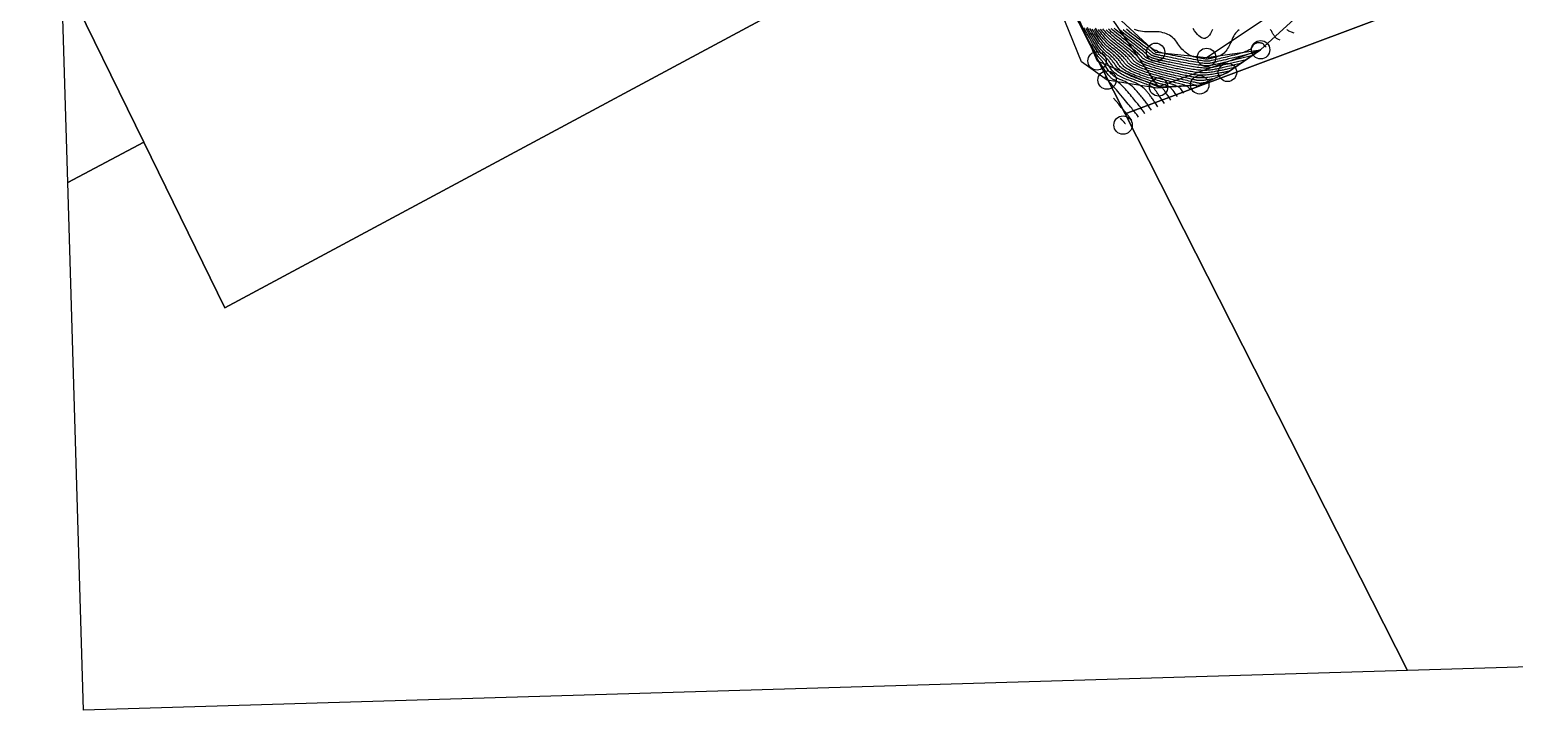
# Model space of a CAD drawing. Extents: x 83 to 1412852, y -76 to 4931706.
# Drawn here: x 1412590.1 to 1412670.9, y 4931498.9 to 4931535.9 of the extents above; entities that cross this region are included whole.
import ezdxf

# ---------------------------------------------------------------- set-up
doc = ezdxf.new("R2010")
doc.units = 0
doc.header["$MEASUREMENT"] = 0
doc.header["$PDMODE"] = 33
doc.header["$PDSIZE"] = 1
doc.layers.get('0').update_dxf_attribs({"color": 1, "linetype": 'CONTINUOUS'})
for name, color, linetype in [('Ground topo-Rev01', 1, 'CONTINUOUS'), ('New scratch layer', 1, 'CONTINUOUS'), ('nz-property-titles(LINZ DOWNLOAD)', 1, 'CONTINUOUS')]:
    doc.layers.add(name, color=color, linetype=linetype)

msp = doc.modelspace()

# ---------------------------------------------------------------- linework, layer by layer
for points in [[(1412628.11, 4931577.5), (1412633.05, 4931574.19), (1412634.96, 4931570.18), (1412641.65, 4931558.92), (1412643.23, 4931552.22), (1412645.18, 4931545.9), (1412648.78, 4931537.03), (1412651.34, 4931534.66), (1412654.11, 4931534.38), (1412662.28, 4931539.83)], [(1412644.83, 4931543.72), (1412646.03, 4931539.83), (1412646.99, 4931536.82), (1412648.15, 4931534.19), (1412651.5, 4931532.78), (1412653.74, 4931532.89), (1412655.25, 4931533.57), (1412657.05, 4931534.8)], [(1412651.461, 4931531.693), (1412651.333, 4931531.885), (1412651.267, 4931531.983), (1412651.222, 4931532.049), (1412651.183, 4931532.106), (1412651.15, 4931532.154), (1412651.118, 4931532.199), (1412651.087, 4931532.241), (1412651.057, 4931532.282), (1412651.028, 4931532.32), (1412650.999, 4931532.358), (1412650.97, 4931532.395), (1412650.94, 4931532.433), (1412650.91, 4931532.471), (1412650.88, 4931532.509), (1412650.849, 4931532.547), (1412650.817, 4931532.585), (1412650.785, 4931532.622), (1412650.75, 4931532.66), (1412650.711, 4931532.697), (1412650.669, 4931532.733), (1412650.623, 4931532.769), (1412650.573, 4931532.805), (1412650.52, 4931532.84), (1412650.463, 4931532.875), (1412650.403, 4931532.909), (1412650.34, 4931532.943), (1412650.272, 4931532.976), (1412650.202, 4931533.009), (1412650.127, 4931533.041), (1412650.049, 4931533.073), (1412649.968, 4931533.105), (1412649.883, 4931533.136), (1412649.795, 4931533.166), (1412649.709, 4931533.199), (1412649.628, 4931533.232), (1412649.55, 4931533.267), (1412649.475, 4931533.303), (1412649.403, 4931533.341), (1412649.335, 4931533.381), (1412649.271, 4931533.421), (1412649.21, 4931533.463), (1412649.152, 4931533.507), (1412649.098, 4931533.552), (1412649.047, 4931533.599), (1412648.999, 4931533.646), (1412648.955, 4931533.696), (1412648.915, 4931533.747), (1412648.878, 4931533.799), (1412648.844, 4931533.852), (1412648.811, 4931533.904), (1412648.779, 4931533.953), (1412648.747, 4931534), (1412648.716, 4931534.045), (1412648.686, 4931534.087), (1412648.656, 4931534.127), (1412648.627, 4931534.165), (1412648.599, 4931534.201), (1412648.571, 4931534.234), (1412648.544, 4931534.265), (1412648.518, 4931534.294), (1412648.493, 4931534.321), (1412648.468, 4931534.345), (1412648.444, 4931534.367), (1412648.42, 4931534.387), (1412648.398, 4931534.405), (1412648.372, 4931534.429), (1412648.343, 4931534.461), (1412648.31, 4931534.501), (1412648.275, 4931534.547), (1412648.236, 4931534.601), (1412648.195, 4931534.662), (1412648.15, 4931534.731), (1412648.102, 4931534.806), (1412648.046, 4931534.897), (1412647.983, 4931535.004), (1412647.911, 4931535.127), (1412647.832, 4931535.265), (1412647.732, 4931535.443), (1412647.61, 4931535.663), (1412647.425, 4931535.998)], [(1412651.107, 4931531.507), (1412651.003, 4931531.664), (1412650.948, 4931531.745), (1412650.908, 4931531.803), (1412650.872, 4931531.855), (1412650.838, 4931531.901), (1412650.804, 4931531.947), (1412650.769, 4931531.994), (1412650.734, 4931532.04), (1412650.698, 4931532.086), (1412650.66, 4931532.134), (1412650.62, 4931532.184), (1412650.578, 4931532.236), (1412650.534, 4931532.29), (1412650.488, 4931532.345), (1412650.44, 4931532.403), (1412650.39, 4931532.463), (1412650.339, 4931532.524), (1412650.286, 4931532.583), (1412650.234, 4931532.639), (1412650.181, 4931532.693), (1412650.127, 4931532.744), (1412650.073, 4931532.793), (1412650.018, 4931532.839), (1412649.962, 4931532.883), (1412649.907, 4931532.924), (1412649.85, 4931532.962), (1412649.793, 4931532.998), (1412649.736, 4931533.032), (1412649.678, 4931533.063), (1412649.62, 4931533.091), (1412649.561, 4931533.117), (1412649.501, 4931533.14), (1412649.441, 4931533.161), (1412649.383, 4931533.184), (1412649.326, 4931533.209), (1412649.271, 4931533.237), (1412649.217, 4931533.267), (1412649.164, 4931533.299), (1412649.113, 4931533.333), (1412649.064, 4931533.37), (1412649.016, 4931533.409), (1412648.97, 4931533.45), (1412648.925, 4931533.493), (1412648.881, 4931533.539), (1412648.839, 4931533.587), (1412648.799, 4931533.637), (1412648.76, 4931533.69), (1412648.723, 4931533.745), (1412648.687, 4931533.802), (1412648.652, 4931533.856), (1412648.619, 4931533.907), (1412648.588, 4931533.955), (1412648.557, 4931534.001), (1412648.528, 4931534.043), (1412648.501, 4931534.083), (1412648.474, 4931534.12), (1412648.45, 4931534.154), (1412648.426, 4931534.185), (1412648.404, 4931534.213), (1412648.383, 4931534.238), (1412648.364, 4931534.26), (1412648.346, 4931534.28), (1412648.329, 4931534.296), (1412648.314, 4931534.31), (1412648.3, 4931534.32), (1412648.285, 4931534.336), (1412648.267, 4931534.355), (1412648.247, 4931534.379), (1412648.226, 4931534.407), (1412648.203, 4931534.44), (1412648.177, 4931534.477), (1412648.15, 4931534.519), (1412648.121, 4931534.565), (1412648.087, 4931534.62), (1412648.048, 4931534.685), (1412648.005, 4931534.759), (1412647.957, 4931534.843), (1412647.896, 4931534.952), (1412647.822, 4931535.085), (1412647.71, 4931535.289), (1412647.484, 4931535.7)], [(1412651.814, 4931531.879), (1412651.662, 4931532.107), (1412651.586, 4931532.221), (1412651.536, 4931532.296), (1412651.494, 4931532.358), (1412651.461, 4931532.406), (1412651.431, 4931532.45), (1412651.404, 4931532.489), (1412651.38, 4931532.524), (1412651.359, 4931532.553), (1412651.339, 4931532.581), (1412651.321, 4931532.607), (1412651.303, 4931532.631), (1412651.287, 4931532.653), (1412651.271, 4931532.673), (1412651.257, 4931532.691), (1412651.244, 4931532.707), (1412651.232, 4931532.721), (1412651.214, 4931532.737), (1412651.188, 4931532.754), (1412651.157, 4931532.773), (1412651.119, 4931532.794), (1412651.074, 4931532.817), (1412651.022, 4931532.841), (1412650.965, 4931532.866), (1412650.9, 4931532.894), (1412650.829, 4931532.923), (1412650.751, 4931532.953), (1412650.667, 4931532.986), (1412650.576, 4931533.02), (1412650.479, 4931533.055), (1412650.375, 4931533.092), (1412650.265, 4931533.131), (1412650.148, 4931533.172), (1412650.036, 4931533.213), (1412649.93, 4931533.255), (1412649.828, 4931533.297), (1412649.733, 4931533.34), (1412649.642, 4931533.384), (1412649.557, 4931533.428), (1412649.478, 4931533.473), (1412649.403, 4931533.518), (1412649.334, 4931533.564), (1412649.271, 4931533.611), (1412649.212, 4931533.658), (1412649.159, 4931533.706), (1412649.112, 4931533.754), (1412649.07, 4931533.803), (1412649.033, 4931533.853), (1412649.001, 4931533.903), (1412648.969, 4931533.952), (1412648.938, 4931533.999), (1412648.906, 4931534.044), (1412648.874, 4931534.088), (1412648.843, 4931534.131), (1412648.811, 4931534.171), (1412648.78, 4931534.21), (1412648.748, 4931534.248), (1412648.716, 4931534.283), (1412648.685, 4931534.317), (1412648.653, 4931534.35), (1412648.621, 4931534.381), (1412648.59, 4931534.41), (1412648.558, 4931534.438), (1412648.526, 4931534.464), (1412648.495, 4931534.489), (1412648.46, 4931534.52), (1412648.423, 4931534.558), (1412648.384, 4931534.604), (1412648.341, 4931534.656), (1412648.297, 4931534.715), (1412648.249, 4931534.78), (1412648.199, 4931534.853), (1412648.146, 4931534.933), (1412648.091, 4931535.019), (1412648.032, 4931535.113), (1412647.972, 4931535.213), (1412647.908, 4931535.321), (1412647.842, 4931535.435), (1412647.774, 4931535.556), (1412647.702, 4931535.684), (1412647.628, 4931535.819), (1412647.558, 4931535.947)], [(1412652.167, 4931532.064), (1412652.015, 4931532.293), (1412651.939, 4931532.407), (1412651.888, 4931532.481), (1412651.846, 4931532.541), (1412651.813, 4931532.587), (1412651.783, 4931532.627), (1412651.756, 4931532.662), (1412651.732, 4931532.692), (1412651.711, 4931532.716), (1412651.691, 4931532.737), (1412651.672, 4931532.756), (1412651.655, 4931532.772), (1412651.638, 4931532.785), (1412651.623, 4931532.796), (1412651.609, 4931532.804), (1412651.596, 4931532.809), (1412651.584, 4931532.812), (1412651.565, 4931532.818), (1412651.538, 4931532.826), (1412651.504, 4931532.836), (1412651.463, 4931532.85), (1412651.414, 4931532.866), (1412651.358, 4931532.884), (1412651.294, 4931532.906), (1412651.223, 4931532.929), (1412651.144, 4931532.956), (1412651.058, 4931532.985), (1412650.965, 4931533.017), (1412650.864, 4931533.052), (1412650.756, 4931533.089), (1412650.64, 4931533.129), (1412650.517, 4931533.171), (1412650.387, 4931533.217), (1412650.263, 4931533.262), (1412650.145, 4931533.307), (1412650.033, 4931533.353), (1412649.928, 4931533.398), (1412649.829, 4931533.444), (1412649.737, 4931533.49), (1412649.65, 4931533.536), (1412649.571, 4931533.582), (1412649.497, 4931533.628), (1412649.43, 4931533.674), (1412649.368, 4931533.721), (1412649.314, 4931533.767), (1412649.265, 4931533.814), (1412649.223, 4931533.86), (1412649.187, 4931533.907), (1412649.158, 4931533.954), (1412649.128, 4931534), (1412649.097, 4931534.045), (1412649.065, 4931534.089), (1412649.033, 4931534.132), (1412649, 4931534.174), (1412648.966, 4931534.215), (1412648.932, 4931534.255), (1412648.897, 4931534.294), (1412648.861, 4931534.333), (1412648.825, 4931534.37), (1412648.788, 4931534.406), (1412648.75, 4931534.441), (1412648.711, 4931534.476), (1412648.672, 4931534.509), (1412648.632, 4931534.541), (1412648.592, 4931534.573), (1412648.549, 4931534.61), (1412648.505, 4931534.654), (1412648.459, 4931534.703), (1412648.411, 4931534.758), (1412648.361, 4931534.819), (1412648.31, 4931534.887), (1412648.257, 4931534.96), (1412648.201, 4931535.039), (1412648.144, 4931535.124), (1412648.086, 4931535.216), (1412648.025, 4931535.313), (1412647.963, 4931535.416), (1412647.898, 4931535.525), (1412647.832, 4931535.64), (1412647.764, 4931535.761), (1412647.695, 4931535.888), (1412647.627, 4931536.012)], [(1412652.521, 4931532.25), (1412652.402, 4931532.428), (1412652.341, 4931532.516), (1412652.298, 4931532.574), (1412652.26, 4931532.622), (1412652.226, 4931532.66), (1412652.193, 4931532.693), (1412652.16, 4931532.723), (1412652.127, 4931532.749), (1412652.094, 4931532.772), (1412652.061, 4931532.792), (1412652.026, 4931532.812), (1412651.99, 4931532.829), (1412651.954, 4931532.845), (1412651.916, 4931532.859), (1412651.876, 4931532.872), (1412651.836, 4931532.883), (1412651.795, 4931532.893), (1412651.748, 4931532.904), (1412651.697, 4931532.918), (1412651.641, 4931532.933), (1412651.579, 4931532.951), (1412651.513, 4931532.971), (1412651.442, 4931532.992), (1412651.366, 4931533.016), (1412651.284, 4931533.042), (1412651.198, 4931533.069), (1412651.107, 4931533.099), (1412651.011, 4931533.131), (1412650.91, 4931533.165), (1412650.804, 4931533.201), (1412650.693, 4931533.239), (1412650.576, 4931533.278), (1412650.455, 4931533.32), (1412650.34, 4931533.362), (1412650.231, 4931533.405), (1412650.127, 4931533.447), (1412650.03, 4931533.489), (1412649.938, 4931533.531), (1412649.852, 4931533.574), (1412649.772, 4931533.617), (1412649.698, 4931533.659), (1412649.629, 4931533.702), (1412649.567, 4931533.745), (1412649.51, 4931533.788), (1412649.46, 4931533.831), (1412649.415, 4931533.875), (1412649.376, 4931533.918), (1412649.342, 4931533.961), (1412649.315, 4931534.005), (1412649.286, 4931534.048), (1412649.256, 4931534.091), (1412649.224, 4931534.134), (1412649.192, 4931534.176), (1412649.157, 4931534.218), (1412649.122, 4931534.259), (1412649.085, 4931534.3), (1412649.046, 4931534.341), (1412649.006, 4931534.382), (1412648.965, 4931534.422), (1412648.922, 4931534.462), (1412648.878, 4931534.502), (1412648.833, 4931534.541), (1412648.786, 4931534.58), (1412648.738, 4931534.619), (1412648.689, 4931534.657), (1412648.638, 4931534.7), (1412648.587, 4931534.749), (1412648.534, 4931534.802), (1412648.481, 4931534.861), (1412648.426, 4931534.924), (1412648.371, 4931534.993), (1412648.314, 4931535.067), (1412648.257, 4931535.146), (1412648.198, 4931535.229), (1412648.139, 4931535.318), (1412648.078, 4931535.412), (1412648.017, 4931535.511), (1412647.954, 4931535.615), (1412647.891, 4931535.725), (1412647.827, 4931535.839), (1412647.761, 4931535.958)], [(1412652.874, 4931532.435), (1412652.79, 4931532.562), (1412652.744, 4931532.625), (1412652.708, 4931532.668), (1412652.673, 4931532.703), (1412652.639, 4931532.732), (1412652.602, 4931532.759), (1412652.563, 4931532.784), (1412652.522, 4931532.807), (1412652.478, 4931532.827), (1412652.431, 4931532.848), (1412652.38, 4931532.867), (1412652.326, 4931532.886), (1412652.269, 4931532.905), (1412652.208, 4931532.923), (1412652.144, 4931532.94), (1412652.076, 4931532.957), (1412652.005, 4931532.973), (1412651.932, 4931532.991), (1412651.856, 4931533.01), (1412651.777, 4931533.03), (1412651.696, 4931533.052), (1412651.612, 4931533.076), (1412651.526, 4931533.1), (1412651.437, 4931533.126), (1412651.346, 4931533.154), (1412651.252, 4931533.183), (1412651.156, 4931533.213), (1412651.057, 4931533.245), (1412650.955, 4931533.278), (1412650.851, 4931533.312), (1412650.745, 4931533.348), (1412650.636, 4931533.386), (1412650.524, 4931533.424), (1412650.418, 4931533.463), (1412650.317, 4931533.502), (1412650.221, 4931533.541), (1412650.131, 4931533.58), (1412650.047, 4931533.619), (1412649.967, 4931533.658), (1412649.894, 4931533.698), (1412649.825, 4931533.737), (1412649.762, 4931533.776), (1412649.704, 4931533.816), (1412649.652, 4931533.856), (1412649.605, 4931533.896), (1412649.564, 4931533.935), (1412649.528, 4931533.975), (1412649.497, 4931534.015), (1412649.472, 4931534.056), (1412649.445, 4931534.096), (1412649.415, 4931534.137), (1412649.384, 4931534.178), (1412649.35, 4931534.219), (1412649.315, 4931534.261), (1412649.277, 4931534.303), (1412649.237, 4931534.346), (1412649.195, 4931534.388), (1412649.151, 4931534.431), (1412649.105, 4931534.475), (1412649.057, 4931534.518), (1412649.007, 4931534.562), (1412648.955, 4931534.606), (1412648.901, 4931534.651), (1412648.844, 4931534.696), (1412648.786, 4931534.741), (1412648.727, 4931534.79), (1412648.668, 4931534.844), (1412648.609, 4931534.902), (1412648.55, 4931534.963), (1412648.491, 4931535.029), (1412648.432, 4931535.099), (1412648.372, 4931535.174), (1412648.312, 4931535.252), (1412648.252, 4931535.334), (1412648.192, 4931535.421), (1412648.132, 4931535.512), (1412648.071, 4931535.607), (1412648.01, 4931535.706), (1412647.95, 4931535.809), (1412647.889, 4931535.916)], [(1412653.228, 4931532.621), (1412653.178, 4931532.696), (1412653.147, 4931532.734), (1412653.118, 4931532.761), (1412653.087, 4931532.785), (1412653.052, 4931532.805), (1412653.012, 4931532.825), (1412652.967, 4931532.845), (1412652.917, 4931532.864), (1412652.861, 4931532.883), (1412652.8, 4931532.903), (1412652.734, 4931532.923), (1412652.662, 4931532.943), (1412652.584, 4931532.964), (1412652.5, 4931532.986), (1412652.411, 4931533.008), (1412652.316, 4931533.03), (1412652.216, 4931533.054), (1412652.115, 4931533.077), (1412652.014, 4931533.102), (1412651.914, 4931533.128), (1412651.813, 4931533.154), (1412651.712, 4931533.181), (1412651.61, 4931533.208), (1412651.509, 4931533.237), (1412651.408, 4931533.266), (1412651.306, 4931533.296), (1412651.205, 4931533.327), (1412651.103, 4931533.359), (1412651.001, 4931533.391), (1412650.899, 4931533.424), (1412650.797, 4931533.458), (1412650.695, 4931533.493), (1412650.593, 4931533.528), (1412650.495, 4931533.564), (1412650.403, 4931533.599), (1412650.315, 4931533.635), (1412650.233, 4931533.671), (1412650.155, 4931533.706), (1412650.083, 4931533.742), (1412650.015, 4931533.778), (1412649.952, 4931533.815), (1412649.895, 4931533.851), (1412649.842, 4931533.887), (1412649.794, 4931533.923), (1412649.751, 4931533.96), (1412649.713, 4931533.996), (1412649.68, 4931534.033), (1412649.652, 4931534.07), (1412649.629, 4931534.106), (1412649.603, 4931534.144), (1412649.574, 4931534.183), (1412649.543, 4931534.223), (1412649.509, 4931534.263), (1412649.472, 4931534.305), (1412649.432, 4931534.347), (1412649.39, 4931534.391), (1412649.344, 4931534.435), (1412649.296, 4931534.481), (1412649.246, 4931534.527), (1412649.192, 4931534.574), (1412649.136, 4931534.623), (1412649.077, 4931534.672), (1412649.015, 4931534.722), (1412648.95, 4931534.773), (1412648.883, 4931534.825), (1412648.816, 4931534.881), (1412648.75, 4931534.939), (1412648.685, 4931535.001), (1412648.62, 4931535.066), (1412648.556, 4931535.134), (1412648.492, 4931535.206), (1412648.43, 4931535.28), (1412648.367, 4931535.358), (1412648.306, 4931535.439), (1412648.245, 4931535.524), (1412648.185, 4931535.611), (1412648.125, 4931535.702), (1412648.067, 4931535.796), (1412648.008, 4931535.894)], [(1412653.581, 4931532.806), (1412653.566, 4931532.83), (1412653.55, 4931532.843), (1412653.529, 4931532.854), (1412653.5, 4931532.866), (1412653.465, 4931532.878), (1412653.421, 4931532.891), (1412653.37, 4931532.906), (1412653.311, 4931532.922), (1412653.245, 4931532.939), (1412653.17, 4931532.958), (1412653.088, 4931532.978), (1412652.997, 4931533), (1412652.899, 4931533.024), (1412652.793, 4931533.049), (1412652.679, 4931533.076), (1412652.557, 4931533.104), (1412652.426, 4931533.134), (1412652.299, 4931533.164), (1412652.173, 4931533.194), (1412652.05, 4931533.225), (1412651.929, 4931533.255), (1412651.811, 4931533.286), (1412651.695, 4931533.317), (1412651.581, 4931533.347), (1412651.469, 4931533.378), (1412651.36, 4931533.41), (1412651.253, 4931533.441), (1412651.149, 4931533.472), (1412651.047, 4931533.504), (1412650.947, 4931533.536), (1412650.849, 4931533.568), (1412650.754, 4931533.6), (1412650.661, 4931533.632), (1412650.573, 4931533.664), (1412650.489, 4931533.696), (1412650.409, 4931533.729), (1412650.334, 4931533.761), (1412650.264, 4931533.794), (1412650.198, 4931533.827), (1412650.137, 4931533.859), (1412650.08, 4931533.892), (1412650.027, 4931533.925), (1412649.979, 4931533.958), (1412649.936, 4931533.991), (1412649.897, 4931534.024), (1412649.862, 4931534.057), (1412649.832, 4931534.09), (1412649.807, 4931534.124), (1412649.786, 4931534.157), (1412649.761, 4931534.192), (1412649.733, 4931534.229), (1412649.702, 4931534.267), (1412649.667, 4931534.307), (1412649.629, 4931534.348), (1412649.587, 4931534.391), (1412649.542, 4931534.436), (1412649.493, 4931534.482), (1412649.441, 4931534.53), (1412649.386, 4931534.579), (1412649.327, 4931534.63), (1412649.264, 4931534.683), (1412649.198, 4931534.737), (1412649.129, 4931534.793), (1412649.056, 4931534.85), (1412648.98, 4931534.909), (1412648.905, 4931534.971), (1412648.832, 4931535.034), (1412648.76, 4931535.1), (1412648.689, 4931535.168), (1412648.621, 4931535.239), (1412648.553, 4931535.312), (1412648.487, 4931535.387), (1412648.423, 4931535.465), (1412648.36, 4931535.544), (1412648.298, 4931535.626), (1412648.238, 4931535.711), (1412648.18, 4931535.798), (1412648.123, 4931535.887), (1412648.067, 4931535.978)], [(1412653.996, 4931533.005), (1412653.92, 4931532.992), (1412653.883, 4931532.985), (1412653.857, 4931532.981), (1412653.836, 4931532.978), (1412653.819, 4931532.975), (1412653.803, 4931532.974), (1412653.788, 4931532.972), (1412653.774, 4931532.972), (1412653.762, 4931532.971), (1412653.75, 4931532.971), (1412653.738, 4931532.971), (1412653.727, 4931532.972), (1412653.715, 4931532.973), (1412653.705, 4931532.974), (1412653.694, 4931532.975), (1412653.684, 4931532.977), (1412653.674, 4931532.979), (1412653.657, 4931532.982), (1412653.631, 4931532.988), (1412653.598, 4931532.995), (1412653.557, 4931533.004), (1412653.508, 4931533.016), (1412653.451, 4931533.028), (1412653.386, 4931533.043), (1412653.314, 4931533.06), (1412653.233, 4931533.078), (1412653.145, 4931533.098), (1412653.049, 4931533.12), (1412652.946, 4931533.144), (1412652.834, 4931533.169), (1412652.715, 4931533.197), (1412652.587, 4931533.226), (1412652.452, 4931533.257), (1412652.321, 4931533.288), (1412652.192, 4931533.319), (1412652.067, 4931533.349), (1412651.944, 4931533.38), (1412651.826, 4931533.41), (1412651.71, 4931533.441), (1412651.597, 4931533.471), (1412651.488, 4931533.501), (1412651.382, 4931533.531), (1412651.279, 4931533.56), (1412651.179, 4931533.59), (1412651.083, 4931533.619), (1412650.99, 4931533.649), (1412650.9, 4931533.678), (1412650.813, 4931533.707), (1412650.73, 4931533.736), (1412650.65, 4931533.765), (1412650.575, 4931533.794), (1412650.503, 4931533.823), (1412650.436, 4931533.852), (1412650.373, 4931533.881), (1412650.313, 4931533.911), (1412650.258, 4931533.94), (1412650.207, 4931533.97), (1412650.16, 4931533.999), (1412650.117, 4931534.029), (1412650.078, 4931534.059), (1412650.043, 4931534.088), (1412650.012, 4931534.118), (1412649.985, 4931534.148), (1412649.962, 4931534.178), (1412649.943, 4931534.208), (1412649.92, 4931534.24), (1412649.893, 4931534.275), (1412649.861, 4931534.312), (1412649.826, 4931534.351), (1412649.786, 4931534.392), (1412649.742, 4931534.435), (1412649.695, 4931534.481), (1412649.643, 4931534.529), (1412649.586, 4931534.579), (1412649.526, 4931534.632), (1412649.462, 4931534.686), (1412649.393, 4931534.743), (1412649.32, 4931534.802), (1412649.243, 4931534.864), (1412649.162, 4931534.928), (1412649.077, 4931534.993), (1412648.994, 4931535.061), (1412648.913, 4931535.129), (1412648.835, 4931535.2), (1412648.759, 4931535.271), (1412648.685, 4931535.344), (1412648.614, 4931535.418), (1412648.545, 4931535.494), (1412648.478, 4931535.571), (1412648.414, 4931535.649), (1412648.351, 4931535.729), (1412648.292, 4931535.81), (1412648.234, 4931535.893)], [(1412654.46, 4931533.214), (1412654.248, 4931533.176), (1412654.142, 4931533.158), (1412654.07, 4931533.146), (1412654.01, 4931533.137), (1412653.962, 4931533.131), (1412653.916, 4931533.126), (1412653.874, 4931533.122), (1412653.836, 4931533.12), (1412653.801, 4931533.119), (1412653.767, 4931533.119), (1412653.734, 4931533.119), (1412653.702, 4931533.121), (1412653.671, 4931533.123), (1412653.64, 4931533.126), (1412653.611, 4931533.13), (1412653.582, 4931533.134), (1412653.555, 4931533.14), (1412653.521, 4931533.146), (1412653.482, 4931533.155), (1412653.437, 4931533.164), (1412653.386, 4931533.175), (1412653.329, 4931533.188), (1412653.267, 4931533.201), (1412653.199, 4931533.216), (1412653.125, 4931533.233), (1412653.046, 4931533.251), (1412652.96, 4931533.27), (1412652.869, 4931533.291), (1412652.772, 4931533.313), (1412652.67, 4931533.336), (1412652.561, 4931533.361), (1412652.447, 4931533.387), (1412652.327, 4931533.415), (1412652.21, 4931533.442), (1412652.096, 4931533.469), (1412651.985, 4931533.497), (1412651.877, 4931533.524), (1412651.771, 4931533.551), (1412651.668, 4931533.578), (1412651.568, 4931533.604), (1412651.471, 4931533.631), (1412651.377, 4931533.657), (1412651.286, 4931533.684), (1412651.198, 4931533.71), (1412651.112, 4931533.736), (1412651.029, 4931533.762), (1412650.949, 4931533.788), (1412650.872, 4931533.814), (1412650.798, 4931533.84), (1412650.728, 4931533.865), (1412650.661, 4931533.891), (1412650.597, 4931533.917), (1412650.538, 4931533.943), (1412650.481, 4931533.969), (1412650.429, 4931533.995), (1412650.38, 4931534.021), (1412650.334, 4931534.047), (1412650.292, 4931534.073), (1412650.254, 4931534.1), (1412650.219, 4931534.126), (1412650.188, 4931534.153), (1412650.161, 4931534.179), (1412650.137, 4931534.206), (1412650.117, 4931534.232), (1412650.1, 4931534.259), (1412650.078, 4931534.288), (1412650.052, 4931534.321), (1412650.021, 4931534.356), (1412649.984, 4931534.394), (1412649.943, 4931534.435), (1412649.898, 4931534.479), (1412649.847, 4931534.526), (1412649.792, 4931534.576), (1412649.731, 4931534.629), (1412649.666, 4931534.684), (1412649.596, 4931534.742), (1412649.521, 4931534.804), (1412649.442, 4931534.868), (1412649.357, 4931534.935), (1412649.268, 4931535.005), (1412649.174, 4931535.078), (1412649.083, 4931535.151), (1412648.995, 4931535.225), (1412648.91, 4931535.299), (1412648.829, 4931535.374), (1412648.75, 4931535.449), (1412648.675, 4931535.524), (1412648.603, 4931535.601), (1412648.533, 4931535.677), (1412648.467, 4931535.754), (1412648.405, 4931535.832), (1412648.345, 4931535.91)], [(1412654.925, 4931533.424), (1412654.576, 4931533.361), (1412654.401, 4931533.33), (1412654.284, 4931533.311), (1412654.185, 4931533.296), (1412654.104, 4931533.286), (1412654.03, 4931533.278), (1412653.961, 4931533.272), (1412653.898, 4931533.268), (1412653.841, 4931533.267), (1412653.785, 4931533.266), (1412653.731, 4931533.267), (1412653.678, 4931533.269), (1412653.626, 4931533.273), (1412653.576, 4931533.278), (1412653.528, 4931533.284), (1412653.481, 4931533.292), (1412653.435, 4931533.301), (1412653.386, 4931533.311), (1412653.333, 4931533.321), (1412653.276, 4931533.333), (1412653.215, 4931533.346), (1412653.151, 4931533.359), (1412653.083, 4931533.374), (1412653.012, 4931533.39), (1412652.937, 4931533.406), (1412652.858, 4931533.424), (1412652.775, 4931533.442), (1412652.689, 4931533.461), (1412652.599, 4931533.482), (1412652.505, 4931533.503), (1412652.408, 4931533.525), (1412652.307, 4931533.548), (1412652.202, 4931533.572), (1412652.1, 4931533.596), (1412652.001, 4931533.62), (1412651.903, 4931533.644), (1412651.809, 4931533.668), (1412651.716, 4931533.691), (1412651.627, 4931533.715), (1412651.539, 4931533.738), (1412651.455, 4931533.761), (1412651.373, 4931533.784), (1412651.293, 4931533.807), (1412651.216, 4931533.83), (1412651.141, 4931533.853), (1412651.069, 4931533.876), (1412650.999, 4931533.899), (1412650.932, 4931533.921), (1412650.867, 4931533.943), (1412650.805, 4931533.966), (1412650.747, 4931533.988), (1412650.691, 4931534.011), (1412650.639, 4931534.034), (1412650.59, 4931534.056), (1412650.544, 4931534.079), (1412650.501, 4931534.102), (1412650.462, 4931534.125), (1412650.425, 4931534.148), (1412650.392, 4931534.171), (1412650.361, 4931534.194), (1412650.334, 4931534.217), (1412650.31, 4931534.24), (1412650.289, 4931534.263), (1412650.271, 4931534.286), (1412650.257, 4931534.31), (1412650.237, 4931534.336), (1412650.211, 4931534.367), (1412650.18, 4931534.401), (1412650.143, 4931534.438), (1412650.101, 4931534.479), (1412650.053, 4931534.523), (1412650, 4931534.571), (1412649.941, 4931534.623), (1412649.876, 4931534.678), (1412649.806, 4931534.736), (1412649.731, 4931534.798), (1412649.65, 4931534.864), (1412649.564, 4931534.933), (1412649.472, 4931535.006), (1412649.374, 4931535.082), (1412649.271, 4931535.162), (1412649.172, 4931535.241), (1412649.077, 4931535.32), (1412648.986, 4931535.398), (1412648.898, 4931535.476), (1412648.815, 4931535.554), (1412648.736, 4931535.631), (1412648.66, 4931535.707), (1412648.589, 4931535.783), (1412648.521, 4931535.859), (1412648.458, 4931535.935)], [(1412655.342, 4931533.633), (1412655.299, 4931533.622), (1412655.273, 4931533.616), (1412655.249, 4931533.611), (1412655.222, 4931533.605), (1412655.193, 4931533.6), (1412655.159, 4931533.593), (1412655.121, 4931533.586), (1412655.079, 4931533.578), (1412655.032, 4931533.569), (1412654.981, 4931533.56), (1412654.925, 4931533.549), (1412654.864, 4931533.538), (1412654.799, 4931533.526), (1412654.729, 4931533.514), (1412654.654, 4931533.5), (1412654.574, 4931533.486), (1412654.49, 4931533.47), (1412654.406, 4931533.457), (1412654.324, 4931533.445), (1412654.244, 4931533.435), (1412654.165, 4931533.427), (1412654.087, 4931533.42), (1412654.01, 4931533.415), (1412653.935, 4931533.412), (1412653.861, 4931533.411), (1412653.788, 4931533.411), (1412653.716, 4931533.413), (1412653.646, 4931533.417), (1412653.577, 4931533.422), (1412653.51, 4931533.43), (1412653.444, 4931533.439), (1412653.379, 4931533.449), (1412653.315, 4931533.462), (1412653.25, 4931533.475), (1412653.183, 4931533.488), (1412653.115, 4931533.502), (1412653.045, 4931533.517), (1412652.973, 4931533.531), (1412652.9, 4931533.547), (1412652.825, 4931533.563), (1412652.748, 4931533.579), (1412652.67, 4931533.597), (1412652.59, 4931533.614), (1412652.509, 4931533.632), (1412652.426, 4931533.651), (1412652.341, 4931533.67), (1412652.255, 4931533.689), (1412652.167, 4931533.709), (1412652.077, 4931533.73), (1412651.99, 4931533.75), (1412651.905, 4931533.771), (1412651.822, 4931533.791), (1412651.741, 4931533.811), (1412651.662, 4931533.832), (1412651.585, 4931533.852), (1412651.511, 4931533.872), (1412651.438, 4931533.891), (1412651.368, 4931533.911), (1412651.3, 4931533.931), (1412651.234, 4931533.951), (1412651.17, 4931533.97), (1412651.108, 4931533.99), (1412651.048, 4931534.009), (1412650.991, 4931534.028), (1412650.935, 4931534.047), (1412650.883, 4931534.067), (1412650.833, 4931534.086), (1412650.785, 4931534.105), (1412650.741, 4931534.124), (1412650.699, 4931534.144), (1412650.659, 4931534.163), (1412650.623, 4931534.183), (1412650.589, 4931534.202), (1412650.558, 4931534.222), (1412650.529, 4931534.242), (1412650.503, 4931534.261), (1412650.48, 4931534.281), (1412650.459, 4931534.301), (1412650.442, 4931534.321), (1412650.426, 4931534.34), (1412650.414, 4931534.36), (1412650.395, 4931534.384), (1412650.37, 4931534.413), (1412650.339, 4931534.445), (1412650.302, 4931534.482), (1412650.258, 4931534.522), (1412650.208, 4931534.567), (1412650.152, 4931534.616), (1412650.09, 4931534.67), (1412650.021, 4931534.727), (1412649.947, 4931534.789), (1412649.866, 4931534.854), (1412649.779, 4931534.924), (1412649.685, 4931534.999), (1412649.586, 4931535.077), (1412649.48, 4931535.159), (1412649.368, 4931535.246), (1412649.261, 4931535.331), (1412649.158, 4931535.415), (1412649.061, 4931535.498), (1412648.968, 4931535.579), (1412648.88, 4931535.658), (1412648.797, 4931535.737), (1412648.718, 4931535.814), (1412648.644, 4931535.89)], [(1412655.647, 4931533.841), (1412655.463, 4931533.796), (1412655.368, 4931533.774), (1412655.3, 4931533.758), (1412655.239, 4931533.743), (1412655.184, 4931533.731), (1412655.129, 4931533.719), (1412655.074, 4931533.708), (1412655.02, 4931533.697), (1412654.965, 4931533.686), (1412654.907, 4931533.674), (1412654.848, 4931533.663), (1412654.786, 4931533.651), (1412654.721, 4931533.639), (1412654.655, 4931533.626), (1412654.586, 4931533.613), (1412654.515, 4931533.6), (1412654.441, 4931533.587), (1412654.367, 4931533.576), (1412654.292, 4931533.566), (1412654.217, 4931533.558), (1412654.141, 4931533.552), (1412654.065, 4931533.548), (1412653.989, 4931533.546), (1412653.911, 4931533.545), (1412653.834, 4931533.546), (1412653.756, 4931533.55), (1412653.677, 4931533.555), (1412653.598, 4931533.561), (1412653.519, 4931533.57), (1412653.439, 4931533.58), (1412653.358, 4931533.593), (1412653.277, 4931533.607), (1412653.196, 4931533.623), (1412653.115, 4931533.639), (1412653.034, 4931533.655), (1412652.954, 4931533.671), (1412652.874, 4931533.687), (1412652.795, 4931533.703), (1412652.716, 4931533.72), (1412652.638, 4931533.736), (1412652.56, 4931533.753), (1412652.482, 4931533.769), (1412652.405, 4931533.786), (1412652.329, 4931533.803), (1412652.253, 4931533.82), (1412652.177, 4931533.836), (1412652.102, 4931533.853), (1412652.027, 4931533.87), (1412651.952, 4931533.888), (1412651.88, 4931533.905), (1412651.809, 4931533.922), (1412651.74, 4931533.938), (1412651.673, 4931533.955), (1412651.607, 4931533.972), (1412651.544, 4931533.989), (1412651.482, 4931534.005), (1412651.421, 4931534.022), (1412651.363, 4931534.038), (1412651.306, 4931534.055), (1412651.252, 4931534.071), (1412651.199, 4931534.087), (1412651.147, 4931534.103), (1412651.098, 4931534.119), (1412651.05, 4931534.135), (1412651.004, 4931534.151), (1412650.96, 4931534.167), (1412650.919, 4931534.183), (1412650.879, 4931534.199), (1412650.842, 4931534.215), (1412650.807, 4931534.231), (1412650.775, 4931534.247), (1412650.744, 4931534.264), (1412650.716, 4931534.28), (1412650.69, 4931534.296), (1412650.667, 4931534.312), (1412650.645, 4931534.329), (1412650.626, 4931534.345), (1412650.609, 4931534.362), (1412650.594, 4931534.378), (1412650.581, 4931534.395), (1412650.571, 4931534.411), (1412650.553, 4931534.432), (1412650.529, 4931534.459), (1412650.498, 4931534.49), (1412650.46, 4931534.525), (1412650.415, 4931534.566), (1412650.363, 4931534.611), (1412650.305, 4931534.662), (1412650.239, 4931534.717), (1412650.166, 4931534.776), (1412650.087, 4931534.841), (1412650.001, 4931534.911), (1412649.907, 4931534.985), (1412649.807, 4931535.064), (1412649.7, 4931535.148), (1412649.586, 4931535.236), (1412649.465, 4931535.33), (1412649.35, 4931535.421), (1412649.24, 4931535.51), (1412649.136, 4931535.597), (1412649.038, 4931535.681), (1412648.945, 4931535.763), (1412648.857, 4931535.843), (1412648.776, 4931535.921)], [(1412655.952, 4931534.049), (1412655.627, 4931533.971), (1412655.463, 4931533.931), (1412655.351, 4931533.904), (1412655.255, 4931533.882), (1412655.175, 4931533.863), (1412655.1, 4931533.846), (1412655.028, 4931533.83), (1412654.961, 4931533.815), (1412654.897, 4931533.802), (1412654.834, 4931533.789), (1412654.77, 4931533.776), (1412654.707, 4931533.763), (1412654.644, 4931533.751), (1412654.581, 4931533.738), (1412654.518, 4931533.727), (1412654.455, 4931533.715), (1412654.392, 4931533.704), (1412654.327, 4931533.694), (1412654.26, 4931533.687), (1412654.19, 4931533.681), (1412654.118, 4931533.678), (1412654.044, 4931533.676), (1412653.967, 4931533.676), (1412653.888, 4931533.678), (1412653.807, 4931533.682), (1412653.724, 4931533.688), (1412653.638, 4931533.696), (1412653.55, 4931533.706), (1412653.46, 4931533.718), (1412653.367, 4931533.731), (1412653.273, 4931533.747), (1412653.175, 4931533.764), (1412653.076, 4931533.784), (1412652.979, 4931533.803), (1412652.885, 4931533.822), (1412652.793, 4931533.84), (1412652.704, 4931533.858), (1412652.617, 4931533.875), (1412652.532, 4931533.893), (1412652.451, 4931533.91), (1412652.371, 4931533.926), (1412652.295, 4931533.942), (1412652.22, 4931533.958), (1412652.148, 4931533.974), (1412652.079, 4931533.989), (1412652.013, 4931534.003), (1412651.948, 4931534.018), (1412651.887, 4931534.032), (1412651.827, 4931534.045), (1412651.77, 4931534.059), (1412651.713, 4931534.072), (1412651.658, 4931534.086), (1412651.605, 4931534.099), (1412651.553, 4931534.112), (1412651.502, 4931534.126), (1412651.453, 4931534.139), (1412651.405, 4931534.152), (1412651.358, 4931534.165), (1412651.313, 4931534.178), (1412651.27, 4931534.191), (1412651.227, 4931534.204), (1412651.187, 4931534.217), (1412651.147, 4931534.23), (1412651.109, 4931534.242), (1412651.073, 4931534.255), (1412651.038, 4931534.268), (1412651.005, 4931534.28), (1412650.973, 4931534.293), (1412650.944, 4931534.306), (1412650.916, 4931534.319), (1412650.89, 4931534.332), (1412650.866, 4931534.345), (1412650.844, 4931534.357), (1412650.823, 4931534.37), (1412650.804, 4931534.383), (1412650.787, 4931534.396), (1412650.771, 4931534.409), (1412650.758, 4931534.423), (1412650.746, 4931534.436), (1412650.736, 4931534.449), (1412650.728, 4931534.462), (1412650.712, 4931534.481), (1412650.688, 4931534.505), (1412650.657, 4931534.534), (1412650.619, 4931534.569), (1412650.572, 4931534.61), (1412650.519, 4931534.655), (1412650.457, 4931534.707), (1412650.388, 4931534.764), (1412650.311, 4931534.826), (1412650.227, 4931534.893), (1412650.135, 4931534.967), (1412650.036, 4931535.045), (1412649.929, 4931535.129), (1412649.814, 4931535.219), (1412649.692, 4931535.314), (1412649.562, 4931535.414), (1412649.439, 4931535.511), (1412649.322, 4931535.605), (1412649.211, 4931535.696), (1412649.107, 4931535.784), (1412649.009, 4931535.868), (1412648.918, 4931535.95)], [(1412656.257, 4931534.258), (1412655.791, 4931534.145), (1412655.558, 4931534.088), (1412655.402, 4931534.051), (1412655.272, 4931534.02), (1412655.167, 4931533.995), (1412655.07, 4931533.972), (1412654.982, 4931533.952), (1412654.901, 4931533.934), (1412654.829, 4931533.918), (1412654.76, 4931533.903), (1412654.693, 4931533.889), (1412654.629, 4931533.875), (1412654.567, 4931533.863), (1412654.507, 4931533.851), (1412654.45, 4931533.84), (1412654.396, 4931533.83), (1412654.344, 4931533.82), (1412654.287, 4931533.813), (1412654.227, 4931533.808), (1412654.163, 4931533.804), (1412654.095, 4931533.803), (1412654.022, 4931533.804), (1412653.946, 4931533.806), (1412653.865, 4931533.811), (1412653.781, 4931533.818), (1412653.692, 4931533.827), (1412653.599, 4931533.838), (1412653.502, 4931533.85), (1412653.401, 4931533.865), (1412653.296, 4931533.882), (1412653.187, 4931533.901), (1412653.074, 4931533.922), (1412652.956, 4931533.945), (1412652.844, 4931533.967), (1412652.735, 4931533.988), (1412652.632, 4931534.009), (1412652.533, 4931534.029), (1412652.439, 4931534.047), (1412652.349, 4931534.066), (1412652.263, 4931534.083), (1412652.183, 4931534.099), (1412652.107, 4931534.115), (1412652.035, 4931534.13), (1412651.968, 4931534.144), (1412651.906, 4931534.158), (1412651.848, 4931534.17), (1412651.795, 4931534.182), (1412651.746, 4931534.193), (1412651.702, 4931534.203), (1412651.66, 4931534.213), (1412651.618, 4931534.223), (1412651.577, 4931534.233), (1412651.537, 4931534.243), (1412651.498, 4931534.253), (1412651.46, 4931534.263), (1412651.424, 4931534.272), (1412651.388, 4931534.282), (1412651.354, 4931534.292), (1412651.32, 4931534.302), (1412651.288, 4931534.311), (1412651.256, 4931534.321), (1412651.226, 4931534.33), (1412651.197, 4931534.34), (1412651.168, 4931534.349), (1412651.141, 4931534.359), (1412651.115, 4931534.368), (1412651.091, 4931534.378), (1412651.067, 4931534.387), (1412651.045, 4931534.397), (1412651.025, 4931534.406), (1412651.006, 4931534.416), (1412650.988, 4931534.425), (1412650.971, 4931534.435), (1412650.955, 4931534.445), (1412650.941, 4931534.454), (1412650.929, 4931534.464), (1412650.917, 4931534.474), (1412650.907, 4931534.483), (1412650.898, 4931534.493), (1412650.891, 4931534.503), (1412650.885, 4931534.513), (1412650.87, 4931534.529), (1412650.848, 4931534.551), (1412650.817, 4931534.579), (1412650.777, 4931534.613), (1412650.73, 4931534.653), (1412650.674, 4931534.699), (1412650.61, 4931534.752), (1412650.537, 4931534.81), (1412650.456, 4931534.875), (1412650.367, 4931534.946), (1412650.27, 4931535.023), (1412650.165, 4931535.106), (1412650.051, 4931535.195), (1412649.928, 4931535.29), (1412649.798, 4931535.391), (1412649.659, 4931535.498), (1412649.528, 4931535.601), (1412649.404, 4931535.701), (1412649.287, 4931535.795), (1412649.177, 4931535.886), (1412649.074, 4931535.973)], [(1412656.562, 4931534.466), (1412655.955, 4931534.319), (1412655.653, 4931534.246), (1412655.453, 4931534.197), (1412655.288, 4931534.158), (1412655.158, 4931534.127), (1412655.041, 4931534.099), (1412654.935, 4931534.074), (1412654.842, 4931534.053), (1412654.762, 4931534.034), (1412654.686, 4931534.017), (1412654.616, 4931534.002), (1412654.55, 4931533.988), (1412654.489, 4931533.975), (1412654.433, 4931533.963), (1412654.382, 4931533.953), (1412654.336, 4931533.944), (1412654.295, 4931533.937), (1412654.248, 4931533.932), (1412654.195, 4931533.928), (1412654.136, 4931533.927), (1412654.071, 4931533.928), (1412654.001, 4931533.931), (1412653.924, 4931533.937), (1412653.842, 4931533.944), (1412653.754, 4931533.954), (1412653.66, 4931533.965), (1412653.56, 4931533.979), (1412653.454, 4931533.995), (1412653.342, 4931534.013), (1412653.225, 4931534.033), (1412653.101, 4931534.055), (1412652.972, 4931534.079), (1412652.837, 4931534.106), (1412652.708, 4931534.131), (1412652.586, 4931534.155), (1412652.471, 4931534.178), (1412652.362, 4931534.199), (1412652.26, 4931534.219), (1412652.165, 4931534.238), (1412652.076, 4931534.256), (1412651.994, 4931534.273), (1412651.919, 4931534.288), (1412651.85, 4931534.302), (1412651.788, 4931534.315), (1412651.733, 4931534.327), (1412651.684, 4931534.337), (1412651.642, 4931534.346), (1412651.606, 4931534.354), (1412651.577, 4931534.36), (1412651.549, 4931534.367), (1412651.522, 4931534.374), (1412651.495, 4931534.38), (1412651.469, 4931534.387), (1412651.444, 4931534.393), (1412651.419, 4931534.4), (1412651.395, 4931534.406), (1412651.372, 4931534.412), (1412651.349, 4931534.419), (1412651.327, 4931534.425), (1412651.306, 4931534.432), (1412651.285, 4931534.438), (1412651.265, 4931534.444), (1412651.246, 4931534.45), (1412651.228, 4931534.457), (1412651.21, 4931534.463), (1412651.193, 4931534.469), (1412651.177, 4931534.475), (1412651.161, 4931534.481), (1412651.147, 4931534.488), (1412651.134, 4931534.494), (1412651.121, 4931534.5), (1412651.109, 4931534.506), (1412651.098, 4931534.513), (1412651.088, 4931534.519), (1412651.079, 4931534.525), (1412651.071, 4931534.532), (1412651.063, 4931534.538), (1412651.056, 4931534.544), (1412651.051, 4931534.551), (1412651.046, 4931534.557), (1412651.042, 4931534.564), (1412651.029, 4931534.577), (1412651.007, 4931534.597), (1412650.976, 4931534.623), (1412650.936, 4931534.657), (1412650.887, 4931534.697), (1412650.829, 4931534.743), (1412650.762, 4931534.797), (1412650.686, 4931534.857), (1412650.601, 4931534.924), (1412650.508, 4931534.998), (1412650.405, 4931535.079), (1412650.293, 4931535.166), (1412650.172, 4931535.26), (1412650.043, 4931535.361), (1412649.904, 4931535.468), (1412649.756, 4931535.582), (1412649.617, 4931535.692), (1412649.485, 4931535.796), (1412649.362, 4931535.895)], [(1412656.867, 4931534.675), (1412656.119, 4931534.493), (1412655.748, 4931534.403), (1412655.504, 4931534.344), (1412655.305, 4931534.296), (1412655.15, 4931534.258), (1412655.011, 4931534.225), (1412654.889, 4931534.196), (1412654.783, 4931534.171), (1412654.694, 4931534.151), (1412654.613, 4931534.132), (1412654.538, 4931534.115), (1412654.471, 4931534.1), (1412654.412, 4931534.087), (1412654.359, 4931534.076), (1412654.314, 4931534.066), (1412654.277, 4931534.059), (1412654.246, 4931534.053), (1412654.208, 4931534.05), (1412654.163, 4931534.049), (1412654.109, 4931534.05), (1412654.048, 4931534.054), (1412653.979, 4931534.059), (1412653.903, 4931534.067), (1412653.819, 4931534.077), (1412653.727, 4931534.089), (1412653.628, 4931534.104), (1412653.521, 4931534.12), (1412653.406, 4931534.139), (1412653.284, 4931534.16), (1412653.153, 4931534.184), (1412653.016, 4931534.209), (1412652.87, 4931534.237), (1412652.717, 4931534.267), (1412652.573, 4931534.295), (1412652.437, 4931534.322), (1412652.31, 4931534.347), (1412652.192, 4931534.37), (1412652.082, 4931534.391), (1412651.981, 4931534.411), (1412651.889, 4931534.43), (1412651.806, 4931534.446), (1412651.731, 4931534.461), (1412651.665, 4931534.474), (1412651.608, 4931534.486), (1412651.559, 4931534.496), (1412651.52, 4931534.504), (1412651.489, 4931534.51), (1412651.466, 4931534.515), (1412651.452, 4931534.518), (1412651.439, 4931534.521), (1412651.426, 4931534.524), (1412651.413, 4931534.527), (1412651.401, 4931534.531), (1412651.389, 4931534.534), (1412651.377, 4931534.537), (1412651.366, 4931534.54), (1412651.355, 4931534.543), (1412651.344, 4931534.546), (1412651.334, 4931534.549), (1412651.324, 4931534.552), (1412651.314, 4931534.555), (1412651.305, 4931534.558), (1412651.296, 4931534.561), (1412651.287, 4931534.564), (1412651.278, 4931534.567), (1412651.27, 4931534.569), (1412651.263, 4931534.572), (1412651.255, 4931534.575), (1412651.249, 4931534.578), (1412651.242, 4931534.581), (1412651.236, 4931534.584), (1412651.231, 4931534.587), (1412651.225, 4931534.59), (1412651.221, 4931534.593), (1412651.216, 4931534.596), (1412651.212, 4931534.599), (1412651.209, 4931534.602), (1412651.206, 4931534.605), (1412651.203, 4931534.608), (1412651.201, 4931534.611), (1412651.199, 4931534.614), (1412651.187, 4931534.625), (1412651.166, 4931534.643), (1412651.135, 4931534.668), (1412651.094, 4931534.7), (1412651.044, 4931534.74), (1412650.984, 4931534.787), (1412650.915, 4931534.842), (1412650.835, 4931534.904), (1412650.746, 4931534.974), (1412650.648, 4931535.051), (1412650.54, 4931535.135), (1412650.422, 4931535.226), (1412650.294, 4931535.325), (1412650.157, 4931535.432), (1412650.01, 4931535.545), (1412649.853, 4931535.666), (1412649.706, 4931535.782), (1412649.567, 4931535.891)], [(1412657.354, 4931534.951), (1412657.329, 4931534.96), (1412657.316, 4931534.965), (1412657.307, 4931534.969), (1412657.3, 4931534.974), (1412657.293, 4931534.979), (1412657.287, 4931534.984), (1412657.281, 4931534.99), (1412657.276, 4931534.996), (1412657.27, 4931535.003), (1412657.265, 4931535.011), (1412657.259, 4931535.019), (1412657.254, 4931535.028), (1412657.248, 4931535.037), (1412657.242, 4931535.048), (1412657.236, 4931535.058), (1412657.231, 4931535.07), (1412657.225, 4931535.082), (1412657.217, 4931535.093), (1412657.208, 4931535.104), (1412657.198, 4931535.114), (1412657.185, 4931535.123), (1412657.172, 4931535.131), (1412657.157, 4931535.139), (1412657.14, 4931535.146), (1412657.121, 4931535.152), (1412657.101, 4931535.157), (1412657.08, 4931535.162), (1412657.057, 4931535.166), (1412657.032, 4931535.169), (1412657.006, 4931535.171), (1412656.978, 4931535.173), (1412656.949, 4931535.174), (1412656.918, 4931535.174), (1412656.889, 4931535.172), (1412656.86, 4931535.169), (1412656.833, 4931535.164), (1412656.807, 4931535.157), (1412656.783, 4931535.148), (1412656.759, 4931535.138), (1412656.737, 4931535.125), (1412656.717, 4931535.111), (1412656.697, 4931535.096), (1412656.679, 4931535.078), (1412656.662, 4931535.059), (1412656.646, 4931535.038), (1412656.632, 4931535.015), (1412656.618, 4931534.99), (1412656.606, 4931534.963), (1412656.596, 4931534.935), (1412656.577, 4931534.907), (1412656.551, 4931534.878), (1412656.517, 4931534.849), (1412656.476, 4931534.82), (1412656.426, 4931534.79), (1412656.369, 4931534.76), (1412656.304, 4931534.73), (1412656.232, 4931534.699), (1412656.151, 4931534.669), (1412656.063, 4931534.638), (1412655.967, 4931534.606), (1412655.864, 4931534.575), (1412655.752, 4931534.543), (1412655.633, 4931534.511), (1412655.507, 4931534.478), (1412655.372, 4931534.445), (1412655.245, 4931534.415), (1412655.125, 4931534.385), (1412655.012, 4931534.358), (1412654.906, 4931534.333), (1412654.807, 4931534.309), (1412654.716, 4931534.287), (1412654.632, 4931534.267), (1412654.555, 4931534.249), (1412654.485, 4931534.233), (1412654.422, 4931534.219), (1412654.367, 4931534.206), (1412654.319, 4931534.195), (1412654.278, 4931534.186), (1412654.244, 4931534.179), (1412654.217, 4931534.174), (1412654.198, 4931534.17), (1412654.169, 4931534.169), (1412654.132, 4931534.17), (1412654.086, 4931534.173), (1412654.032, 4931534.178), (1412653.968, 4931534.185), (1412653.896, 4931534.195), (1412653.815, 4931534.206), (1412653.725, 4931534.22), (1412653.626, 4931534.236), (1412653.518, 4931534.255), (1412653.402, 4931534.275), (1412653.277, 4931534.298), (1412653.143, 4931534.323), (1412653, 4931534.35), (1412652.849, 4931534.379), (1412652.688, 4931534.41), (1412652.538, 4931534.44), (1412652.397, 4931534.468), (1412652.266, 4931534.495), (1412652.144, 4931534.521), (1412652.032, 4931534.545), (1412651.93, 4931534.567), (1412651.838, 4931534.588), (1412651.756, 4931534.607), (1412651.683, 4931534.625), (1412651.62, 4931534.642), (1412651.566, 4931534.657), (1412651.523, 4931534.67), (1412651.489, 4931534.682), (1412651.464, 4931534.693), (1412651.45, 4931534.702), (1412651.445, 4931534.709), (1412651.44, 4931534.717), (1412651.434, 4931534.723), (1412651.428, 4931534.729), (1412651.422, 4931534.735), (1412651.415, 4931534.74), (1412651.408, 4931534.744), (1412651.401, 4931534.748), (1412651.393, 4931534.752), (1412651.385, 4931534.755), (1412651.376, 4931534.757), (1412651.367, 4931534.759), (1412651.358, 4931534.76), (1412651.348, 4931534.761), (1412651.338, 4931534.762), (1412651.328, 4931534.762), (1412651.317, 4931534.761), (1412651.297, 4931534.768), (1412651.268, 4931534.783), (1412651.229, 4931534.805), (1412651.182, 4931534.835), (1412651.125, 4931534.873), (1412651.059, 4931534.919), (1412650.984, 4931534.972), (1412650.899, 4931535.033), (1412650.806, 4931535.101), (1412650.703, 4931535.177), (1412650.591, 4931535.261), (1412650.47, 4931535.352), (1412650.34, 4931535.451), (1412650.2, 4931535.558), (1412650.051, 4931535.673), (1412649.893, 4931535.795), (1412649.745, 4931535.91)], [(1412655.883, 4931535.89), (1412655.815, 4931535.835), (1412655.751, 4931535.773), (1412655.692, 4931535.705), (1412655.636, 4931535.631), (1412655.586, 4931535.551), (1412655.539, 4931535.465), (1412655.498, 4931535.372), (1412655.46, 4931535.273), (1412655.421, 4931535.18), (1412655.381, 4931535.092), (1412655.339, 4931535.009), (1412655.296, 4931534.931), (1412655.252, 4931534.859), (1412655.206, 4931534.791), (1412655.159, 4931534.729), (1412655.11, 4931534.673), (1412655.06, 4931534.621), (1412655.009, 4931534.575), (1412654.956, 4931534.534), (1412654.902, 4931534.499), (1412654.846, 4931534.469), (1412654.789, 4931534.443), (1412654.731, 4931534.424), (1412654.671, 4931534.409), (1412654.614, 4931534.395), (1412654.561, 4931534.382), (1412654.511, 4931534.37), (1412654.464, 4931534.359), (1412654.42, 4931534.349), (1412654.379, 4931534.339), (1412654.342, 4931534.33), (1412654.308, 4931534.322), (1412654.277, 4931534.315), (1412654.249, 4931534.308), (1412654.224, 4931534.303), (1412654.203, 4931534.298), (1412654.185, 4931534.294), (1412654.169, 4931534.291), (1412654.158, 4931534.288), (1412654.149, 4931534.287), (1412654.136, 4931534.286), (1412654.12, 4931534.286), (1412654.099, 4931534.288), (1412654.075, 4931534.29), (1412654.047, 4931534.293), (1412654.015, 4931534.298), (1412653.979, 4931534.303), (1412653.939, 4931534.309), (1412653.895, 4931534.316), (1412653.847, 4931534.324), (1412653.795, 4931534.333), (1412653.74, 4931534.343), (1412653.68, 4931534.355), (1412653.617, 4931534.367), (1412653.549, 4931534.379), (1412653.478, 4931534.393), (1412653.408, 4931534.412), (1412653.339, 4931534.434), (1412653.271, 4931534.461), (1412653.205, 4931534.492), (1412653.139, 4931534.528), (1412653.075, 4931534.568), (1412653.012, 4931534.612), (1412652.95, 4931534.661), (1412652.889, 4931534.713), (1412652.829, 4931534.771), (1412652.771, 4931534.832), (1412652.713, 4931534.898), (1412652.657, 4931534.968), (1412652.602, 4931535.043), (1412652.548, 4931535.121), (1412652.496, 4931535.204), (1412652.439, 4931535.282), (1412652.378, 4931535.354), (1412652.313, 4931535.42), (1412652.243, 4931535.481), (1412652.17, 4931535.536), (1412652.092, 4931535.586), (1412652.01, 4931535.63), (1412651.924, 4931535.668), (1412651.834, 4931535.701), (1412651.739, 4931535.728), (1412651.641, 4931535.749), (1412651.538, 4931535.765), (1412651.431, 4931535.775), (1412651.32, 4931535.78), (1412651.205, 4931535.779), (1412651.086, 4931535.773), (1412650.968, 4931535.771), (1412650.852, 4931535.774), (1412650.738, 4931535.782), (1412650.626, 4931535.795), (1412650.516, 4931535.812), (1412650.407, 4931535.834), (1412650.3, 4931535.861), (1412650.195, 4931535.893)], [(1412654.437, 4931535.907), (1412654.384, 4931535.789), (1412654.329, 4931535.687), (1412654.273, 4931535.601), (1412654.215, 4931535.531), (1412654.155, 4931535.478), (1412654.094, 4931535.44), (1412654.031, 4931535.419), (1412653.966, 4931535.414), (1412653.899, 4931535.425), (1412653.831, 4931535.453), (1412653.76, 4931535.496), (1412653.688, 4931535.556), (1412653.615, 4931535.632), (1412653.539, 4931535.724), (1412653.462, 4931535.832), (1412653.383, 4931535.956)], [(1412658.114, 4931535.327), (1412658.026, 4931535.358), (1412657.982, 4931535.376), (1412657.951, 4931535.392), (1412657.924, 4931535.408), (1412657.902, 4931535.425), (1412657.88, 4931535.443), (1412657.859, 4931535.464), (1412657.839, 4931535.486), (1412657.821, 4931535.511), (1412657.801, 4931535.537), (1412657.782, 4931535.566), (1412657.762, 4931535.597), (1412657.743, 4931535.631), (1412657.723, 4931535.666), (1412657.702, 4931535.704), (1412657.682, 4931535.744), (1412657.661, 4931535.787), (1412657.635, 4931535.827), (1412657.604, 4931535.864), (1412657.567, 4931535.898)], [(1412658.874, 4931535.703), (1412658.724, 4931535.757), (1412658.647, 4931535.788), (1412658.594, 4931535.815), (1412658.549, 4931535.842), (1412658.51, 4931535.871), (1412658.473, 4931535.903)], [(1412650.754, 4931531.322), (1412650.674, 4931531.442), (1412650.63, 4931531.507), (1412650.595, 4931531.556), (1412650.561, 4931531.604), (1412650.527, 4931531.649), (1412650.491, 4931531.696), (1412650.452, 4931531.746), (1412650.411, 4931531.798), (1412650.367, 4931531.852), (1412650.32, 4931531.911), (1412650.269, 4931531.973), (1412650.215, 4931532.039), (1412650.157, 4931532.108), (1412650.096, 4931532.182), (1412650.032, 4931532.259), (1412649.964, 4931532.34), (1412649.892, 4931532.426), (1412649.823, 4931532.506), (1412649.756, 4931532.582), (1412649.692, 4931532.653), (1412649.631, 4931532.719), (1412649.572, 4931532.781), (1412649.515, 4931532.838), (1412649.461, 4931532.891), (1412649.41, 4931532.939), (1412649.361, 4931532.982), (1412649.314, 4931533.021), (1412649.27, 4931533.055), (1412649.229, 4931533.085), (1412649.19, 4931533.109), (1412649.154, 4931533.129), (1412649.12, 4931533.145), (1412649.088, 4931533.156), (1412649.057, 4931533.17), (1412649.024, 4931533.187), (1412648.992, 4931533.207), (1412648.959, 4931533.23), (1412648.925, 4931533.257), (1412648.891, 4931533.286), (1412648.857, 4931533.319), (1412648.822, 4931533.354), (1412648.787, 4931533.393), (1412648.752, 4931533.435), (1412648.716, 4931533.48), (1412648.679, 4931533.528), (1412648.643, 4931533.579), (1412648.606, 4931533.633), (1412648.568, 4931533.691), (1412648.53, 4931533.751), (1412648.494, 4931533.808), (1412648.46, 4931533.861), (1412648.428, 4931533.911), (1412648.399, 4931533.957), (1412648.371, 4931534), (1412648.345, 4931534.039), (1412648.322, 4931534.075), (1412648.301, 4931534.107), (1412648.281, 4931534.135), (1412648.264, 4931534.16), (1412648.249, 4931534.182), (1412648.235, 4931534.2), (1412648.224, 4931534.214), (1412648.215, 4931534.225), (1412648.208, 4931534.232), (1412648.203, 4931534.236), (1412648.198, 4931534.242), (1412648.192, 4931534.249), (1412648.185, 4931534.257), (1412648.177, 4931534.267), (1412648.169, 4931534.279), (1412648.16, 4931534.292), (1412648.15, 4931534.307), (1412648.14, 4931534.323), (1412648.128, 4931534.343), (1412648.114, 4931534.366), (1412648.099, 4931534.392), (1412648.081, 4931534.422), (1412648.06, 4931534.46), (1412648.034, 4931534.508), (1412647.994, 4931534.58), (1412647.914, 4931534.726)], [(1412650.4, 4931531.136), (1412650.344, 4931531.221), (1412650.311, 4931531.269), (1412650.281, 4931531.31), (1412650.249, 4931531.352), (1412650.215, 4931531.396), (1412650.177, 4931531.445), (1412650.135, 4931531.498), (1412650.088, 4931531.556), (1412650.036, 4931531.619), (1412649.98, 4931531.687), (1412649.919, 4931531.761), (1412649.852, 4931531.841), (1412649.781, 4931531.927), (1412649.705, 4931532.018), (1412649.623, 4931532.115), (1412649.537, 4931532.218), (1412649.445, 4931532.327), (1412649.359, 4931532.429), (1412649.279, 4931532.524), (1412649.204, 4931532.613), (1412649.135, 4931532.694), (1412649.071, 4931532.769), (1412649.013, 4931532.838), (1412648.96, 4931532.899), (1412648.913, 4931532.954), (1412648.872, 4931533.002), (1412648.835, 4931533.044), (1412648.805, 4931533.078), (1412648.78, 4931533.106), (1412648.76, 4931533.127), (1412648.747, 4931533.142), (1412648.738, 4931533.15), (1412648.735, 4931533.151), (1412648.732, 4931533.152), (1412648.729, 4931533.154), (1412648.725, 4931533.157), (1412648.721, 4931533.161), (1412648.717, 4931533.165), (1412648.713, 4931533.17), (1412648.708, 4931533.176), (1412648.703, 4931533.182), (1412648.697, 4931533.189), (1412648.691, 4931533.198), (1412648.684, 4931533.208), (1412648.676, 4931533.22), (1412648.666, 4931533.235), (1412648.654, 4931533.253), (1412648.636, 4931533.282), (1412648.6, 4931533.339)], [(1412650.047, 4931530.951), (1412650.015, 4931530.999), (1412649.995, 4931531.027), (1412649.978, 4931531.051), (1412649.959, 4931531.076), (1412649.939, 4931531.103), (1412649.915, 4931531.132), (1412649.89, 4931531.164), (1412649.861, 4931531.199), (1412649.83, 4931531.237), (1412649.792, 4931531.283), (1412649.748, 4931531.337), (1412649.697, 4931531.398), (1412649.639, 4931531.467), (1412649.564, 4931531.556), (1412649.472, 4931531.666), (1412649.332, 4931531.833), (1412649.048, 4931532.17)], [(1412649.694, 4931530.765), (1412649.685, 4931530.778), (1412649.68, 4931530.785), (1412649.676, 4931530.791), (1412649.671, 4931530.798), (1412649.666, 4931530.804), (1412649.66, 4931530.812), (1412649.653, 4931530.82), (1412649.645, 4931530.829), (1412649.637, 4931530.839), (1412649.628, 4931530.851), (1412649.616, 4931530.865), (1412649.603, 4931530.881), (1412649.588, 4931530.899), (1412649.568, 4931530.922), (1412649.545, 4931530.95), (1412649.508, 4931530.994), (1412649.435, 4931531.081)]]:
    msp.add_lwpolyline(points)
at = {"layer": 'Ground topo-Rev01', "color": 7}
for p in [(1412657.05, 4931534.8, 74.68), (1412648.15, 4931534.19, 78.31), (1412651.34, 4931534.66, 74.62), (1412654.11, 4931534.38, 74.24), (1412648.7, 4931533.15, 78.42), (1412655.25, 4931533.57, 75.86), (1412651.5, 4931532.78, 77.48), (1412653.74, 4931532.89, 76.51), (1412649.57, 4931530.7, 78.87)]:
    msp.add_point(p, dxfattribs=at)
at = {"layer": 'New scratch layer', "color": 7, "linetype": 'Continuous', "flags": 128}
for points in [[(1412653.524, 4931556.488), (1412661.375, 4931553.403), (1412661.821, 4931549.139), (1412658.755, 4931547.976), (1412657.803, 4931545.218), (1412658.899, 4931542.933), (1412660.132, 4931540.572), (1412661.527, 4931539.447), (1412662.127, 4931539.635), (1412662.333, 4931539.634), (1412657.05, 4931534.8), (1412651.5, 4931532.78), (1412643.415, 4931544.698), (1412641.047, 4931555.109), (1412653.524, 4931556.488)], [(1412639.91, 4931554), (1412642.736, 4931554.541), (1412642.32, 4931553.03), (1412642.88, 4931549.84), (1412643.18, 4931547.95), (1412645.18, 4931545.9), (1412644.911, 4931543.712), (1412644.83, 4931543.72), (1412646.03, 4931539.83), (1412648.78, 4931537.03), (1412651.34, 4931534.66), (1412654.11, 4931534.38), (1412657.05, 4931534.8), (1412655.25, 4931533.57), (1412653.764, 4931532.881), (1412651.43, 4931532.703), (1412648.7, 4931533.15), (1412647.313, 4931534.133), (1412645.3, 4931539.115), (1412640.32, 4931545.89), (1412639.65, 4931547.57), (1412639.24, 4931547.71), (1412639.91, 4931554)]]:
    msp.add_lwpolyline(points, close=True, dxfattribs=at)
at = {"layer": 'nz-property-titles(LINZ DOWNLOAD)', "color": 7, "linetype": 'Continuous', "flags": 128}
for points in [[(1412682.698, 4931640.466), (1412710.054, 4931647.15), (1412737.411, 4931653.834), (1412764.203, 4931660.383), (1412779.006, 4931654.39), (1412775.741, 4931621.476), (1412777.168, 4931607.161), (1412789.245, 4931608.4), (1412777.36, 4931579.102), (1412649.678, 4931531.313), (1412643.411, 4931543.701), (1412638.895, 4931552.662), (1412621.576, 4931587.766), (1412660.662, 4931597.302), (1412699.748, 4931606.839), (1412682.698, 4931640.466)], [(1412665.043, 4931501.039), (1412649.678, 4931531.313), (1412777.36, 4931579.102), (1412789.245, 4931608.4), (1412803.807, 4931644.35), (1412822.41, 4931636.814), (1412795.972, 4931571.554), (1412819.282, 4931562.111), (1412842.594, 4931552.667), (1412850.439, 4931549.488), (1412851.728, 4931506.659), (1412665.043, 4931501.039)], [(1412590.081, 4931596.305), (1412611.422, 4931607.083), (1412621.576, 4931587.766), (1412638.895, 4931552.662), (1412643.411, 4931543.701), (1412600.705, 4931520.752), (1412596.296, 4931529.767), (1412591.809, 4931538.935), (1412590.081, 4931596.305)], [(1412592.152, 4931527.574), (1412596.296, 4931529.767), (1412600.705, 4931520.752), (1412643.411, 4931543.701), (1412649.678, 4931531.313), (1412665.043, 4931501.039), (1412593.017, 4931498.869), (1412592.152, 4931527.574)], [(1412591.809, 4931538.935), (1412596.296, 4931529.767), (1412592.152, 4931527.574), (1412591.809, 4931538.935)]]:
    msp.add_lwpolyline(points, close=True, dxfattribs=at)

doc.saveas('drawing.dxf')
